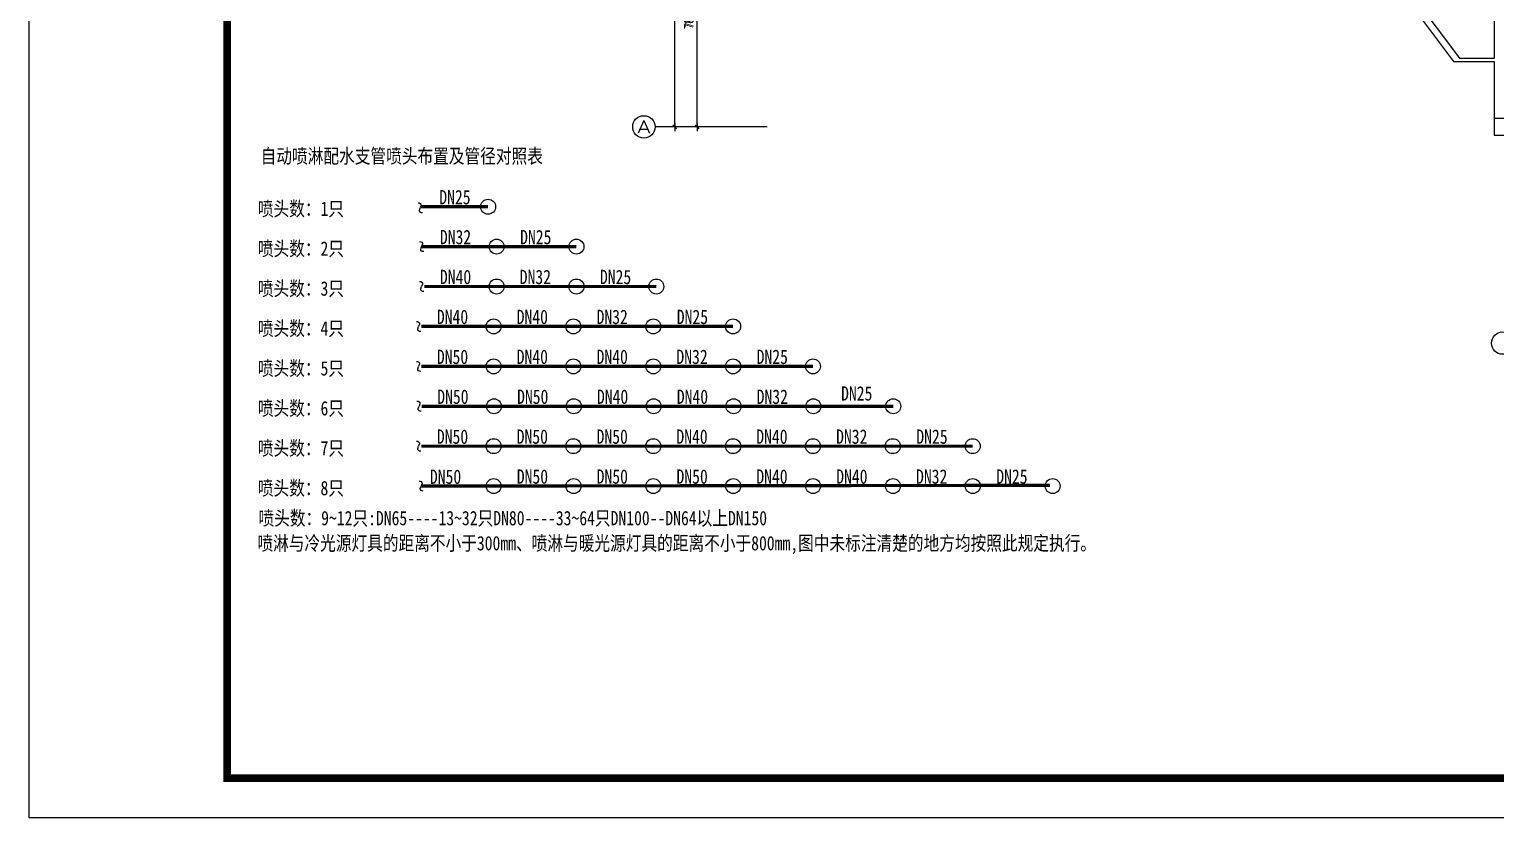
# Model space of a CAD drawing. Extents: x -149393 to 1177518, y -366685 to 296590.
# Drawn here: x 731850 to 784234, y -96685 to -68511 of the extents above; entities that cross this region are included whole.
import ezdxf
from ezdxf.enums import TextEntityAlignment as Align

# ---------------------------------------------------------------- set-up
doc = ezdxf.new("R2010")
doc.units = 0
doc.header["$LTSCALE"] = 1000
doc.header["$MEASUREMENT"] = 0
doc.layers.get('0').update_dxf_attribs({"linetype": 'CONTINUOUS'})
doc.layers.get('Defpoints').update_dxf_attribs({"linetype": 'CONTINUOUS'})
for name, color, linetype in [('AXIS', 3, 'CONTINUOUS'), ('COLUMN', 9, 'CONTINUOUS'), ('OTHER', 7, 'CONTINUOUS'), ('P_PL_PT', 7, 'CONTINUOUS'), ('PIPE-给水', 3, 'CONTINUOUS'), ('PUB_TITLE', 253, 'CONTINUOUS'), ('TEL_TEXT', 7, 'CONTINUOUS'), ('WALL', 9, 'CONTINUOUS')]:
    doc.layers.add(name, color=color, linetype=linetype)
doc.styles.add('_TCH_AXIS', font='COMPLEX', dxfattribs={"bigfont": 'GBCBIG'})
doc.styles.add('_TCH_DIM_T3', font='SIMPLEX', dxfattribs={"width": 0.705882, "bigfont": 'GBCBIG'})
doc.styles.add('_TEL_DIM', font='', dxfattribs={"width": 0.8, "height": 3.5})
doc.styles.add('DIM_FONT', font='SIMPLEX.shx', dxfattribs={"width": 0.8})
doc.styles.get('_TEL_DIM').set_extended_font_data('SimSun')
doc.dimstyles.new('_TCH_ARCH&&100', dxfattribs={"dimtxt": 297.5, "dimasz": 100, "dimexe": 250, "dimexo": 300, "dimgap": 126.25, "dimtad": 1, "dimdec": 0, "dimzin": 0, "dimdsep": 46, "dimtxsty": '_TCH_DIM_T3', "dimblk": 'ARCHTICK', "dimcen": 0.09, "dimclrt": 7, "dimazin": 2, "dimtfac": 1, "dimtdec": 0, "dimtix": 1, "dimtmove": 2, "dimatfit": 3, "dimfxl": 1, "dimtolj": 1, "dimtzin": 0, "dimarcsym": 0})
doc.dimstyles.new('DIMN', dxfattribs={"dimtxt": 300, "dimasz": 1, "dimexe": 250, "dimexo": 300, "dimgap": 150, "dimtad": 1, "dimdec": 0, "dimdsep": 46, "dimtxsty": 'DIM_FONT', "dimblk": '_DIMX', "dimcen": 2.5, "dimclrt": 7, "dimadec": 0, "dimazin": 0, "dimtfac": 1, "dimtdec": 0, "dimtix": 1, "dimtmove": 2, "dimatfit": 3, "dimldrblk": '_DIMX', "dimfxl": 1, "dimtolj": 1, "dimarcsym": 0})

# ---------------------------------------------------------------- blocks, each defined once
blk = doc.blocks.new('PM_PTA')
blk.add_circle((0, 0), 125)
blk = doc.blocks.new('FACE3_')
for p in [(-0.09, 0.24), (0.09, -0.24)]:
    blk.add_line(p, (0, 0))
for centre, start, end in [((0.17, 0.24), 80.7491, 179.8598), ((-0.17, -0.24), 260.7491, 359.8598)]:
    blk.add_arc(centre, 0.265, start, end)
blk = doc.blocks.new('A$C0D7E0F17')
at = {"layer": 'PIPE-给水', "linetype": 'Continuous', "ltscale": 1000, "const_width": 130}
for points in [[(10661, 15336), (7924, 15336)], [(14246, 13715), (7964, 13715)], [(17487, 12095), (8066, 12095)], [(20606, 10474), (7943, 10474)], [(17060, 10474), (14426, 10474)], [(20302, 10474), (17668, 10474)], [(23847, 8853), (7943, 8853)], [(13819, 8853), (11185, 8853)], [(17060, 8853), (14426, 8853)], [(20302, 8853), (17668, 8853)], [(23543, 8853), (20910, 8853)], [(27105, 7232), (7959, 7232)], [(26801, 7232), (24167, 7232)], [(30331, 5611), (7943, 5611)], [(13819, 5611), (11185, 5611)], [(17060, 5611), (14426, 5611)], [(20302, 5611), (17668, 5611)], [(23543, 5611), (20910, 5611)], [(26785, 5611), (24151, 5611)], [(30027, 5611), (27393, 5611)], [(33464, 4021), (7947, 3991)]]:
    blk.add_lwpolyline(points, dxfattribs=at)
at = {"layer": 'TEL_TEXT', "const_width": 130}
blk.add_lwpolyline([(13819, 10474), (11185, 10474)], dxfattribs=at)
at = {"layer": 'OTHER', "xscale": -405.2024999712594, "yscale": 405.202499971143, "zscale": 405.2024999711728}
for p in [(7906, 15288), (7962, 13715), (7962, 12095), (7839, 10474), (7839, 8853), (7855, 7232), (7839, 5611), (7943, 3992)]:
    blk.add_blockref('FACE3_', p, dxfattribs=at)
at = {"layer": 'P_PL_PT', "xscale": 2.43121499940753, "yscale": 2.43121499940753, "zscale": 2.43121499940753}
for p in [(10661, 15336), (11004, 13715), (14246, 13715), (11004, 12095), (14246, 12095), (17487, 12095), (10881, 10474), (14123, 10474), (17364, 10474), (10881, 8853), (14123, 8853), (17364, 8853), (20606, 8853), (23847, 8853), (10897, 7232), (14139, 7232), (17380, 7232), (20622, 7232), (23864, 7232), (27105, 7232), (10881, 5611), (14123, 5611), (17364, 5611), (20606, 5611), (23847, 5611), (27089, 5611), (30331, 5611), (10885, 3991), (14127, 3991), (17368, 3991), (20610, 3991), (23851, 3991), (27093, 3991), (30335, 3991), (33576, 3991)]:
    blk.add_blockref('PM_PTA', p, dxfattribs=at)
at = {"layer": 'TEL_TEXT', "xscale": 2.43121499940753, "yscale": 2.43121499940753, "zscale": 2.43121499940753}
blk.add_blockref('PM_PTA', (20606, 10474), dxfattribs=at)
at = {"layer": 'TEL_TEXT', "style": '_TEL_DIM', "width": 0.8}
for s, height, p in [('自动喷淋配水支管喷头布置及管径对照表', 583.29, (1426, 17102)), ('喷头数：1只', 583.3, (1310, 14964)), ('喷头数：2只', 583.3, (1310, 13344)), ('喷头数：3只', 583.3, (1310, 11723)), ('喷头数：4只', 583.3, (1310, 10102)), ('喷头数：5只', 583.3, (1310, 8481)), ('喷头数：6只', 583.3, (1310, 6860)), ('喷头数：7只', 583.3, (1310, 5240)), ('喷头数：8只', 583.3, (1310, 3619)), ('喷头数：9~12只:DN65----13~32只DN80----33~64只DN100--DN64以上DN150', 583.29, (1336, 2399)), ('喷淋与冷光源灯具的距离不小于300mm、喷淋与暖光源灯具的距离不小于800mm,图中未标注清楚的地方均按照此规定执行。', 583.29, (1294, 1381))]:
    blk.add_text(s, height=height, dxfattribs=at).set_placement(p)
for s, p in [('DN25', (9313, 16016)), ('DN32', (9337, 14395)), ('DN25', (12594, 14395)), ('DN40', (9337, 12775)), ('DN32', (12578, 12775)), ('DN25', (15835, 12775)), ('DN40', (9214, 11154)), ('DN40', (12455, 11154)), ('DN32', (15697, 11154)), ('DN25', (18954, 11154)), ('DN50', (9214, 9533)), ('DN40', (12455, 9533)), ('DN40', (15697, 9533)), ('DN32', (18938, 9533)), ('DN25', (22195, 9533)), ('DN50', (9230, 7912)), ('DN50', (12471, 7912)), ('DN40', (15713, 7912)), ('DN40', (18955, 7912)), ('DN32', (22196, 7912)), ('DN25', (25624, 8046)), ('DN50', (9214, 6291)), ('DN50', (12455, 6291)), ('DN50', (15697, 6291)), ('DN40', (18938, 6291)), ('DN40', (22180, 6291)), ('DN32', (25422, 6291)), ('DN25', (28679, 6291)), ('DN50', (8931, 4663)), ('DN50', (12459, 4670)), ('DN50', (15701, 4670)), ('DN50', (18942, 4670)), ('DN40', (22184, 4670)), ('DN40', (25426, 4670)), ('DN32', (28667, 4670)), ('DN25', (31924, 4670))]:
    blk.add_text(s, height=583.3, dxfattribs=at).set_placement(p, align=Align.TOP_CENTER)
blk = doc.blocks.new('_DIMX')
blk.add_line((-150, 0), (150, 0))
at = {"const_width": 50}
blk.add_lwpolyline([(-70, -70), (70, 70)], dxfattribs=at)
blk = doc.blocks.new('_ArchTick')
at = {"color": 0, "linetype": 'ByBlock', "const_width": 0.4}
blk.add_lwpolyline([(-0.5, -0.5), (0.5, 0.5)], dxfattribs=at)
blk = doc.blocks.new('*D1082')
at = {"layer": 'AXIS', "color": 0, "lineweight": -2, "transparency": 16777216}
for p, q in [((757905, -64198), (755455, -64198)), ((755705, -71998), (755705, -64198)), ((757905, -71998), (755455, -71998))]:
    blk.add_line(p, q, dxfattribs=at)
at = {"layer": 'Defpoints', "color": 0, "transparency": 16777216}
for p in [(755705, -64198), (758205, -64198), (758205, -71998)]:
    blk.add_point(p, dxfattribs=at)
at = {"layer": 'AXIS', "color": 0, "lineweight": -2, "transparency": 16777216, "xscale": 100, "yscale": 100, "zscale": 100}
for p, rotation in [((755705, -64198), 90), ((755705, -71998), 270)]:
    blk.add_blockref('_ArchTick', p, dxfattribs=dict(at, rotation=rotation))
at = {"layer": 'AXIS', "color": 7, "transparency": 16777216, "insert": (755430, -68098), "char_height": 297.5, "attachment_point": 5, "rotation": 90, "style": '_TCH_DIM_T3'}
blk.add_mtext('\\A1;7800', dxfattribs=at)
blk = doc.blocks.new('*D1083')
at = {"layer": 'AXIS', "color": 0, "lineweight": -2, "transparency": 16777216}
for p, q in [((757605, -52198), (754655, -52198)), ((754905, -71998), (754905, -52198)), ((757605, -71998), (754655, -71998))]:
    blk.add_line(p, q, dxfattribs=at)
at = {"layer": 'Defpoints', "color": 0, "transparency": 16777216}
for p in [(754905, -52198), (757905, -52198), (757905, -71998)]:
    blk.add_point(p, dxfattribs=at)
at = {"layer": 'AXIS', "color": 0, "lineweight": -2, "transparency": 16777216, "xscale": 100, "yscale": 100, "zscale": 100}
for p, rotation in [((754905, -52198), 90), ((754905, -71998), 270)]:
    blk.add_blockref('_ArchTick', p, dxfattribs=dict(at, rotation=rotation))
at = {"layer": 'AXIS', "color": 7, "transparency": 16777216, "insert": (754630, -62098), "char_height": 297.5, "attachment_point": 5, "rotation": 90, "style": '_TCH_DIM_T3'}
blk.add_mtext('\\A1;19800', dxfattribs=at)
blk = doc.blocks.new('_FZHK')
blk.add_lwpolyline([(-0.5, -0.5), (0.5, -0.5), (0.5, 0.5), (-0.5, 0.5)], close=True)

msp = doc.modelspace()

# ---------------------------------------------------------------- linework, layer by layer
at = {"layer": 'AXIS'}
msp.add_line((758205.1, -71998.2), (754205.1, -71998.2), dxfattribs=at)
for centre in [(753805.1, -71998.2), (784483.2, -79724)]:
    msp.add_circle(centre, 400, dxfattribs=at)
at = {"layer": 'PUB_TITLE'}
msp.add_lwpolyline([(731849.9, -12676.1), (850649.9, -12676.1), (850649.9, -96684.6), (731849.9, -96684.6)], close=True, dxfattribs=at)
at = {"layer": 'PUB_TITLE', "const_width": 270.7}
msp.add_lwpolyline([(738921.3, -14090.4), (849235.6, -14090.4), (849235.6, -95270.4), (738921.3, -95270.4), (738921.3, -14090.4)], close=True, dxfattribs=at)
at = {"layer": 'WALL', "color": 59}
for p, q in [((778338.5, -63805.4), (782728.2, -69658.2)), ((778530.5, -63661.4), (782938.2, -69538.2)), ((784183.2, -66509.1), (784183.2, -69538.2)), ((782728.2, -69658.2), (784183.2, -69658.2)), ((782938.2, -69538.2), (784183.2, -69538.2)), ((784183.2, -69658.2), (784183.2, -70826)), ((784183.2, -70826), (784183.2, -71698.2))]:
    msp.add_line(p, q, dxfattribs=at)

# ---------------------------------------------------------------- block references
at = {"xscale": 0.8799999998882413, "yscale": 0.8799999998882413, "zscale": 0.8799999998882413}
msp.add_blockref('A$C0D7E0F17', (738859.1, -88345.8), dxfattribs=at)
at = {"layer": 'COLUMN', "color": 59, "xscale": 600, "yscale": 600, "zscale": 600}
msp.add_blockref('_FZHK', (784483.2, -71998.2), dxfattribs=at)

# ---------------------------------------------------------------- texts
at = {"layer": 'AXIS', "color": 7, "style": '_TCH_AXIS', "width": 1.166667}
msp.add_text('A', height=452.5, dxfattribs=at).set_placement((753578.8, -72224.5), (754031.4, -72224.5), align=Align.FIT)

# ---------------------------------------------------------------- dimensions: what is measured, and where the dimension line sits
at = {"layer": 'AXIS'}
for p1, p2, distance in [((757905.1, -71998.2), (757905.1, -52198.2), 3000), ((758205.1, -71998.2), (758205.1, -64198.2), 2500)]:
    msp.add_aligned_dim(p1=p1, p2=p2, distance=distance, dimstyle='DIMN', dxfattribs=at).render()
for p1, p2, distance, picture, middle in [((757905.1, -71998.2), (757905.1, -52198.2), 3000, '*D1083', (754630.1, -62098.2)), ((758205.1, -71998.2), (758205.1, -64198.2), 2500, '*D1082', (755430.1, -68098.2))]:
    dim = msp.add_aligned_dim(p1=p1, p2=p2, distance=distance, dimstyle='_TCH_ARCH&&100', dxfattribs=at)
    dim.commit()
    dim.dimension.update_dxf_attribs({"geometry": picture, "text_midpoint": middle})

doc.saveas('drawing.dxf')
